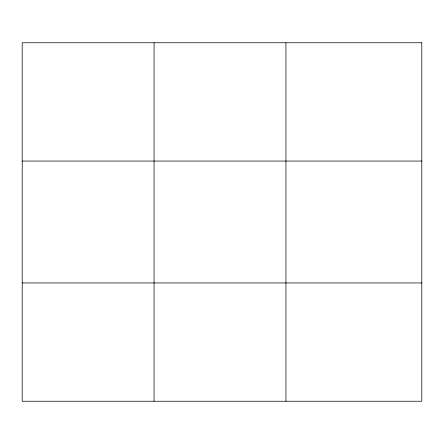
<?xml version="1.0" encoding="UTF-8"?>
<svg xmlns="http://www.w3.org/2000/svg" width="444" height="444" viewBox="0 0 444 444"><rect width="100%" height="100%" fill="white"/><g stroke="black" fill="none" stroke-linecap="round" stroke-linejoin="round"><path stroke-width="0.67" d="M154.068 42.752L154.068 401.248M285.936 42.752L285.936 401.248M22.2 161.055L421.8 161.055M22.2 282.945L421.8 282.945M421.8 42.752L421.8 401.248L22.2 401.248L22.2 42.752L421.8 42.752"/></g></svg>
